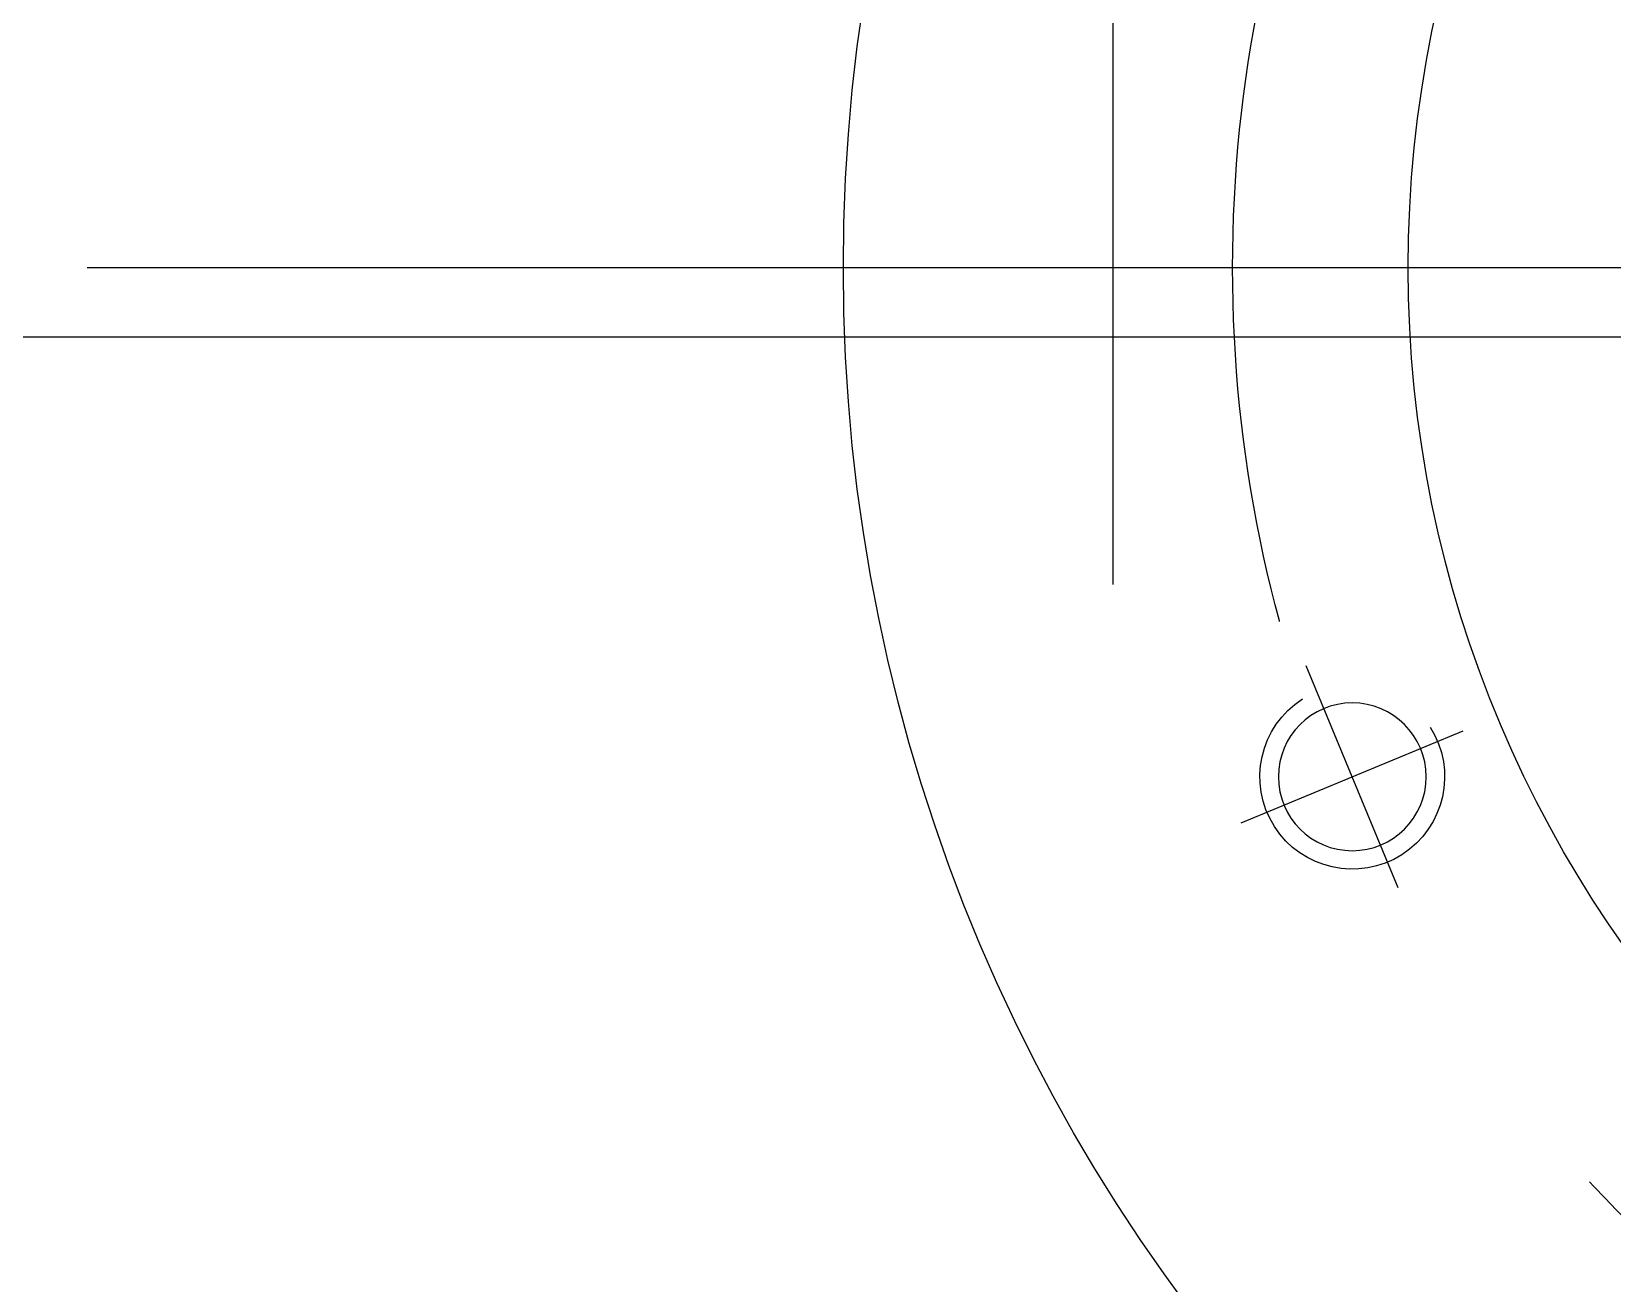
# Model space of a CAD drawing. Header units: millimetres. Extents: x 0 to 14700, y -398 to 10395.
# Drawn here: x 2787.5 to 2958.6, y 5391.3 to 5526.9 of the extents above; entities that cross this region are included whole.
import ezdxf

# ---------------------------------------------------------------- set-up
doc = ezdxf.new("R2010")
doc.units = ezdxf.units.MM
doc.header["$LTSCALE"] = 350
doc.linetypes.add('G', pattern=[2, 1.25, -0.25, 0.25, -0.25])
doc.linetypes.add('K', pattern=[2.5, 1.25, -0.25, 0.25, -0.25, 0.25, -0.25])
for name, color, linetype in [('01', 7, 'Continuous'), ('02', 1, 'Continuous'), ('05', 142, 'G'), ('07', 6, 'K')]:
    doc.layers.add(name, color=color, linetype=linetype)

# ---------------------------------------------------------------- blocks, each defined once
blk = doc.blocks.new('*U26', base_point=(11638.2, 1614.93))
at = {"layer": '01'}
blk.add_circle((11638.2, 1614.93), 8, dxfattribs=at)
at = {"layer": '02'}
blk.add_arc((11638.2, 1614.93), 10, 260, 170, dxfattribs=at)
at = {"layer": '05'}
for p, q in [((11638.2, 1627.93), (11638.2, 1601.93)), ((11651.2, 1614.93), (11625.2, 1614.93))]:
    blk.add_line(p, q, dxfattribs=at)
blk = doc.blocks.new('A$C36681D4F')
at = {"layer": '01', "ltscale": 0.8}
for radius in [360, 316, 188.14, 127]:
    blk.add_circle((500.15, 771.79), radius, dxfattribs=at)
at = {"layer": '05', "ltscale": 0.8}
blk.add_line((1140.15, 771.79), (0, 771.79), dxfattribs=at)
blk.add_circle((500.15, 771.79), 339.75, dxfattribs=at)
at = {"layer": '05', "color": 4, "linetype": 'G', "ltscale": 0.8}
blk.add_circle((500.15, 771.79), 146, dxfattribs=at)
at = {"layer": '05', "ltscale": 0.8, "xscale": -1, "rotation": 112.5000000000734}
blk.add_blockref('*U26', (367.1, 716.69), dxfattribs=at)
blk = doc.blocks.new('EFSDFF')
at = {"layer": '07', "color": 6, "linetype": 'K'}
blk.add_circle((19187.41, 25190.62), 576.83, dxfattribs=at)
blk = doc.blocks.new('rtrtrt')
at = {"layer": '07', "color": 6, "linetype": 'K', "ltscale": 1.2}
blk.add_line((7845.3, 22012.95), (7175.72, 22012.95), dxfattribs=at)
blk = doc.blocks.new('wtrerwer')
at = {"layer": '07', "color": 6, "linetype": 'K', "ltscale": 1.5}
for p, q in [((3773.23, 4855.62), (3773.23, 6745.99)), ((4090.31, 4882.4), (3420.73, 4882.4))]:
    blk.add_line(p, q, dxfattribs=at)

msp = doc.modelspace()

# ---------------------------------------------------------------- linework, layer by layer
at = {"layer": '05'}
msp.add_line((3944.57, 5501.31), (2331.51, 5501.31), dxfattribs=at)

# ---------------------------------------------------------------- block references
at = {"layer": '01'}
for name, p in [('A$C36681D4F', (2563.32, 4729.51)), ('wtrerwer', (-868.68, 611.41)), ('rtrtrt', (-4636.37, -16519.14))]:
    msp.add_blockref(name, p, dxfattribs=at)
at = {"layer": '01', "color": 7, "linetype": 'Continuous'}
msp.add_blockref('EFSDFF', (-16123.95, -19689.31), dxfattribs=at)

doc.saveas('drawing.dxf')
